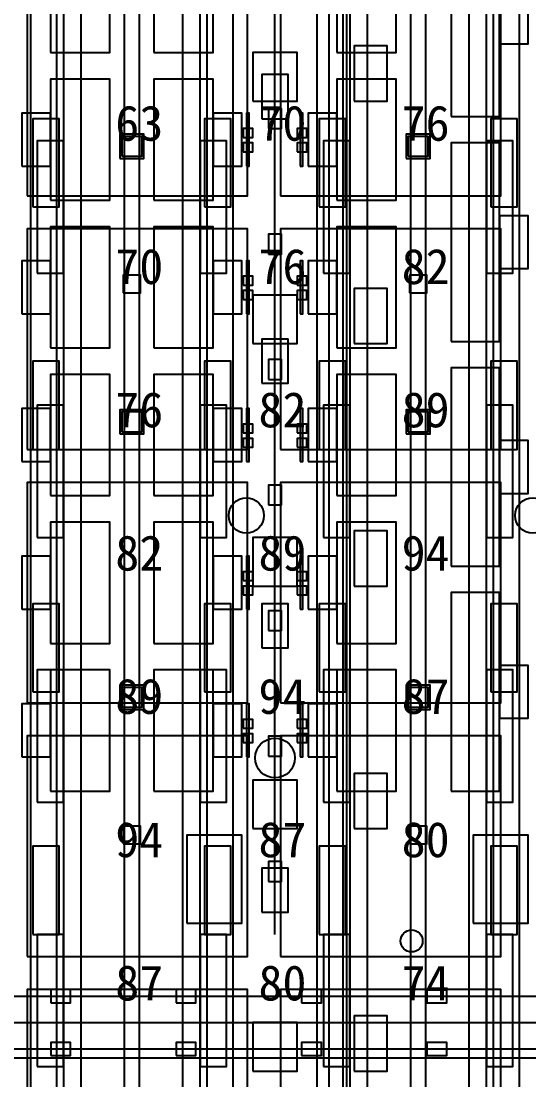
# Model space of a CAD drawing. Header units: metres. Extents: x -1640 to 1560, y -268 to 2338.
# Drawn here: x -94.78 to -71.72, y 1382.4 to 1430.42 of the extents above; entities that cross this region are included whole.
import ezdxf

# ---------------------------------------------------------------- set-up
doc = ezdxf.new("R2010")
doc.units = ezdxf.units.M
for name, color, linetype in [('1F_CHL', 4, 'Continuous'), ('1F_PUMP', 2, 'Continuous'), ('1F_SCR', 3, 'Continuous'), ('1F_STRUCT_COLUMN', 8, 'Continuous'), ('2F_CSF_LATERAL_RACK_CONCEPT', 9, 'Continuous'), ('2F_RFG', 5, 'Continuous'), ('2F_STRUCT_COLUMN', 8, 'Continuous'), ('2F_VMB', 6, 'Continuous'), ('3F_CLEANROOM_OVERHEAD_PIPE_DUCT_CONCEPT', 9, 'Continuous'), ('3F_CMP', 5, 'Continuous'), ('3F_EHS_EGRESS_DIST_M', 2, 'Continuous'), ('3F_EHS_EXTINGUISHER_HYDRANT_CABINET_CONCEPT', 1, 'Continuous'), ('3F_EHS_GAS_DETECTOR', 6, 'Continuous'), ('3F_EHS_SAFETY_SHOWER_EYEWASH_CONCEPT', 3, 'Continuous'), ('3F_FOUP', 5, 'Continuous'), ('3F_OHT', 9, 'Continuous'), ('3F_OHTV', 1, 'Continuous'), ('3F_STK', 3, 'Continuous'), ('3F_STRUCT_COLUMN', 8, 'Continuous'), ('3F_TBAR', 6, 'Continuous'), ('3F_WET', 6, 'Continuous'), ('4F_FFU', 1, 'Continuous'), ('4F_STRUCT_PLENUM_TRUSS_CONCEPT', 9, 'Continuous'), ('5F_CHL', 4, 'Continuous'), ('5F_PUMP', 2, 'Continuous'), ('5F_SCR', 3, 'Continuous'), ('5F_STRUCT_COLUMN', 8, 'Continuous'), ('6F_CSF_LATERAL_RACK_CONCEPT', 9, 'Continuous'), ('6F_RFG', 5, 'Continuous'), ('6F_STRUCT_COLUMN', 8, 'Continuous'), ('6F_VMB', 6, 'Continuous'), ('7F_CLEANROOM_OVERHEAD_PIPE_DUCT_CONCEPT', 9, 'Continuous'), ('7F_CMP', 5, 'Continuous'), ('7F_EHS_EGRESS_DIST_M', 2, 'Continuous'), ('7F_EHS_EXTINGUISHER_HYDRANT_CABINET_CONCEPT', 1, 'Continuous'), ('7F_EHS_GAS_DETECTOR', 6, 'Continuous'), ('7F_EHS_SAFETY_SHOWER_EYEWASH_CONCEPT', 3, 'Continuous'), ('7F_FOUP', 5, 'Continuous'), ('7F_OHT', 9, 'Continuous'), ('7F_OHTV', 1, 'Continuous'), ('7F_STK', 3, 'Continuous'), ('7F_STRUCT_COLUMN', 8, 'Continuous'), ('7F_TBAR', 6, 'Continuous'), ('7F_WET', 6, 'Continuous'), ('8F_FFU', 1, 'Continuous'), ('8F_STRUCT_PLENUM_TRUSS_CONCEPT', 9, 'Continuous'), ('UTIL_GAS.BULK_CONCEPT', 2, 'Continuous'), ('UTIL_PCW.R_CONCEPT', 1, 'Continuous'), ('UTIL_PCW.S_CONCEPT', 6, 'Continuous')]:
    doc.layers.add(name, color=color, linetype=linetype)

msp = doc.modelspace()

# ---------------------------------------------------------------- linework, layer by layer
at = {"layer": '1F_CHL'}
for points in [[(-79.65, 1426.8), (-78.15, 1426.8), (-78.15, 1429.3), (-79.65, 1429.3)], [(-79.65, 1415.8), (-78.15, 1415.8), (-78.15, 1418.3), (-79.65, 1418.3)], [(-79.65, 1404.8), (-78.15, 1404.8), (-78.15, 1407.3), (-79.65, 1407.3)], [(-79.65, 1393.8), (-78.15, 1393.8), (-78.15, 1396.3), (-79.65, 1396.3)], [(-79.65, 1382.8), (-78.15, 1382.8), (-78.15, 1385.3), (-79.65, 1385.3)]]:
    msp.add_lwpolyline(points, close=True, dxfattribs=at)
at = {"layer": '1F_PUMP'}
for points in [[(-94.25, 1422), (-93.05, 1422), (-93.05, 1426), (-94.25, 1426)], [(-86.45, 1422), (-85.25, 1422), (-85.25, 1426), (-86.45, 1426)], [(-81.25, 1422), (-80.05, 1422), (-80.05, 1426), (-81.25, 1426)], [(-73.45, 1422), (-72.25, 1422), (-72.25, 1426), (-73.45, 1426)], [(-94.25, 1411), (-93.05, 1411), (-93.05, 1415), (-94.25, 1415)], [(-86.45, 1411), (-85.25, 1411), (-85.25, 1415), (-86.45, 1415)], [(-81.25, 1411), (-80.05, 1411), (-80.05, 1415), (-81.25, 1415)], [(-73.45, 1411), (-72.25, 1411), (-72.25, 1415), (-73.45, 1415)], [(-94.25, 1400), (-93.05, 1400), (-93.05, 1404), (-94.25, 1404)], [(-86.45, 1400), (-85.25, 1400), (-85.25, 1404), (-86.45, 1404)], [(-81.25, 1400), (-80.05, 1400), (-80.05, 1404), (-81.25, 1404)], [(-73.45, 1400), (-72.25, 1400), (-72.25, 1404), (-73.45, 1404)], [(-94.25, 1389), (-93.05, 1389), (-93.05, 1393), (-94.25, 1393)], [(-86.45, 1389), (-85.25, 1389), (-85.25, 1393), (-86.45, 1393)], [(-81.25, 1389), (-80.05, 1389), (-80.05, 1393), (-81.25, 1393)], [(-73.45, 1389), (-72.25, 1389), (-72.25, 1393), (-73.45, 1393)]]:
    msp.add_lwpolyline(points, close=True, dxfattribs=at)
at = {"layer": '1F_SCR'}
for points in [[(-84.25, 1426.8), (-82.25, 1426.8), (-82.25, 1429), (-84.25, 1429)], [(-84.25, 1415.8), (-82.25, 1415.8), (-82.25, 1418), (-84.25, 1418)], [(-84.25, 1404.8), (-82.25, 1404.8), (-82.25, 1407), (-84.25, 1407)], [(-84.25, 1393.8), (-82.25, 1393.8), (-82.25, 1396), (-84.25, 1396)], [(-84.25, 1382.8), (-82.25, 1382.8), (-82.25, 1385), (-84.25, 1385)]]:
    msp.add_lwpolyline(points, close=True, dxfattribs=at)
at = {"layer": '1F_STRUCT_COLUMN'}
for points in [[(-90.3, 1424.2), (-89.2, 1424.2), (-89.2, 1425.3), (-90.3, 1425.3)], [(-77.3, 1424.2), (-76.2, 1424.2), (-76.2, 1425.3), (-77.3, 1425.3)], [(-90.3, 1411.7), (-89.2, 1411.7), (-89.2, 1412.8), (-90.3, 1412.8)], [(-77.3, 1411.7), (-76.2, 1411.7), (-76.2, 1412.8), (-77.3, 1412.8)], [(-90.3, 1399.2), (-89.2, 1399.2), (-89.2, 1400.3), (-90.3, 1400.3)], [(-77.3, 1399.2), (-76.2, 1399.2), (-76.2, 1400.3), (-77.3, 1400.3)]]:
    msp.add_lwpolyline(points, close=True, dxfattribs=at)
at = {"layer": '2F_CSF_LATERAL_RACK_CONCEPT'}
for points in [[(-92.85, 1310), (-92.05, 1310), (-92.05, 1460), (-92.85, 1460)], [(-87.45, 1310), (-86.65, 1310), (-86.65, 1460), (-87.45, 1460)], [(-79.85, 1310), (-79.05, 1310), (-79.05, 1460), (-79.85, 1460)], [(-74.45, 1310), (-73.65, 1310), (-73.65, 1460), (-74.45, 1460)]]:
    msp.add_lwpolyline(points, close=True, dxfattribs=at)
at = {"layer": '2F_RFG'}
for points in [[(-94.05, 1419), (-92.85, 1419), (-92.85, 1425), (-94.05, 1425)], [(-86.65, 1419), (-85.45, 1419), (-85.45, 1425), (-86.65, 1425)], [(-81.05, 1419), (-79.85, 1419), (-79.85, 1425), (-81.05, 1425)], [(-73.65, 1419), (-72.45, 1419), (-72.45, 1425), (-73.65, 1425)], [(-94.05, 1407), (-92.85, 1407), (-92.85, 1413), (-94.05, 1413)], [(-86.65, 1407), (-85.45, 1407), (-85.45, 1413), (-86.65, 1413)], [(-81.05, 1407), (-79.85, 1407), (-79.85, 1413), (-81.05, 1413)], [(-73.65, 1407), (-72.45, 1407), (-72.45, 1413), (-73.65, 1413)], [(-94.05, 1395), (-92.85, 1395), (-92.85, 1401), (-94.05, 1401)], [(-86.65, 1395), (-85.45, 1395), (-85.45, 1401), (-86.65, 1401)], [(-81.05, 1395), (-79.85, 1395), (-79.85, 1401), (-81.05, 1401)], [(-73.65, 1395), (-72.45, 1395), (-72.45, 1401), (-73.65, 1401)], [(-94.05, 1383), (-92.85, 1383), (-92.85, 1389), (-94.05, 1389)], [(-86.65, 1383), (-85.45, 1383), (-85.45, 1389), (-86.65, 1389)], [(-81.05, 1383), (-79.85, 1383), (-79.85, 1389), (-81.05, 1389)], [(-73.65, 1383), (-72.45, 1383), (-72.45, 1389), (-73.65, 1389)]]:
    msp.add_lwpolyline(points, close=True, dxfattribs=at)
at = {"layer": '2F_STRUCT_COLUMN'}
for points in [[(-90.2, 1424.3), (-89.3, 1424.3), (-89.3, 1425.2), (-90.2, 1425.2)], [(-77.2, 1424.3), (-76.3, 1424.3), (-76.3, 1425.2), (-77.2, 1425.2)], [(-90.2, 1411.8), (-89.3, 1411.8), (-89.3, 1412.7), (-90.2, 1412.7)], [(-77.2, 1411.8), (-76.3, 1411.8), (-76.3, 1412.7), (-77.2, 1412.7)], [(-90.2, 1399.3), (-89.3, 1399.3), (-89.3, 1400.2), (-90.2, 1400.2)], [(-77.2, 1399.3), (-76.3, 1399.3), (-76.3, 1400.2), (-77.2, 1400.2)]]:
    msp.add_lwpolyline(points, close=True, dxfattribs=at)
at = {"layer": '2F_VMB'}
for points in [[(-83.85, 1426), (-82.65, 1426), (-82.65, 1428), (-83.85, 1428)], [(-83.85, 1414), (-82.65, 1414), (-82.65, 1416), (-83.85, 1416)], [(-83.85, 1402), (-82.65, 1402), (-82.65, 1404), (-83.85, 1404)], [(-83.85, 1390), (-82.65, 1390), (-82.65, 1392), (-83.85, 1392)]]:
    msp.add_lwpolyline(points, close=True, dxfattribs=at)
at = {"layer": '3F_CLEANROOM_OVERHEAD_PIPE_DUCT_CONCEPT'}
for points in [[(-94.35, 1309), (-93.15, 1309), (-93.15, 1461), (-94.35, 1461)], [(-86.35, 1309), (-85.15, 1309), (-85.15, 1461), (-86.35, 1461)], [(-81.35, 1309), (-80.15, 1309), (-80.15, 1461), (-81.35, 1461)], [(-73.35, 1309), (-72.15, 1309), (-72.15, 1461), (-73.35, 1461)]]:
    msp.add_lwpolyline(points, close=True, dxfattribs=at)
at = {"layer": '3F_CMP'}
for points in [[(-93.45, 1429), (-90.75, 1429), (-90.75, 1434.5), (-93.45, 1434.5)], [(-88.75, 1429), (-86.05, 1429), (-86.05, 1434.5), (-88.75, 1434.5)], [(-80.45, 1429), (-77.75, 1429), (-77.75, 1434.5), (-80.45, 1434.5)], [(-93.45, 1422.3), (-90.75, 1422.3), (-90.75, 1427.8), (-93.45, 1427.8)], [(-88.75, 1422.3), (-86.05, 1422.3), (-86.05, 1427.8), (-88.75, 1427.8)], [(-80.45, 1422.3), (-77.75, 1422.3), (-77.75, 1427.8), (-80.45, 1427.8)], [(-94.75, 1423.85), (-93.45, 1423.85), (-93.45, 1426.25), (-94.75, 1426.25)], [(-86.05, 1423.85), (-84.75, 1423.85), (-84.75, 1426.25), (-86.05, 1426.25)], [(-81.75, 1423.85), (-80.45, 1423.85), (-80.45, 1426.25), (-81.75, 1426.25)], [(-93.45, 1415.6), (-90.75, 1415.6), (-90.75, 1421.1), (-93.45, 1421.1)], [(-88.75, 1415.6), (-86.05, 1415.6), (-86.05, 1421.1), (-88.75, 1421.1)], [(-80.45, 1415.6), (-77.75, 1415.6), (-77.75, 1421.1), (-80.45, 1421.1)], [(-94.75, 1417.15), (-93.45, 1417.15), (-93.45, 1419.55), (-94.75, 1419.55)], [(-86.05, 1417.15), (-84.75, 1417.15), (-84.75, 1419.55), (-86.05, 1419.55)], [(-81.75, 1417.15), (-80.45, 1417.15), (-80.45, 1419.55), (-81.75, 1419.55)], [(-93.45, 1408.9), (-90.75, 1408.9), (-90.75, 1414.4), (-93.45, 1414.4)], [(-88.75, 1408.9), (-86.05, 1408.9), (-86.05, 1414.4), (-88.75, 1414.4)], [(-80.45, 1408.9), (-77.75, 1408.9), (-77.75, 1414.4), (-80.45, 1414.4)], [(-94.75, 1410.45), (-93.45, 1410.45), (-93.45, 1412.85), (-94.75, 1412.85)], [(-86.05, 1410.45), (-84.75, 1410.45), (-84.75, 1412.85), (-86.05, 1412.85)], [(-81.75, 1410.45), (-80.45, 1410.45), (-80.45, 1412.85), (-81.75, 1412.85)], [(-93.45, 1402.2), (-90.75, 1402.2), (-90.75, 1407.7), (-93.45, 1407.7)], [(-88.75, 1402.2), (-86.05, 1402.2), (-86.05, 1407.7), (-88.75, 1407.7)], [(-80.45, 1402.2), (-77.75, 1402.2), (-77.75, 1407.7), (-80.45, 1407.7)], [(-94.75, 1403.75), (-93.45, 1403.75), (-93.45, 1406.15), (-94.75, 1406.15)], [(-86.05, 1403.75), (-84.75, 1403.75), (-84.75, 1406.15), (-86.05, 1406.15)], [(-81.75, 1403.75), (-80.45, 1403.75), (-80.45, 1406.15), (-81.75, 1406.15)], [(-93.45, 1395.5), (-90.75, 1395.5), (-90.75, 1401), (-93.45, 1401)], [(-88.75, 1395.5), (-86.05, 1395.5), (-86.05, 1401), (-88.75, 1401)], [(-80.45, 1395.5), (-77.75, 1395.5), (-77.75, 1401), (-80.45, 1401)], [(-94.75, 1397.05), (-93.45, 1397.05), (-93.45, 1399.45), (-94.75, 1399.45)], [(-86.05, 1397.05), (-84.75, 1397.05), (-84.75, 1399.45), (-86.05, 1399.45)], [(-81.75, 1397.05), (-80.45, 1397.05), (-80.45, 1399.45), (-81.75, 1399.45)]]:
    msp.add_lwpolyline(points, close=True, dxfattribs=at)
at = {"layer": '3F_EHS_EXTINGUISHER_HYDRANT_CABINET_CONCEPT'}
msp.add_circle((-77.05, 1388.7), 0.5, dxfattribs=at)
at = {"layer": '3F_EHS_GAS_DETECTOR'}
msp.add_circle((-83.25, 1397), 0.9, dxfattribs=at)
at = {"layer": '3F_EHS_SAFETY_SHOWER_EYEWASH_CONCEPT'}
for centre in [(-84.55, 1408), (-71.55, 1408)]:
    msp.add_circle(centre, 0.8, dxfattribs=at)
at = {"layer": '3F_FOUP'}
for points in [[(-84.7, 1425.15), (-84.25, 1425.15), (-84.25, 1425.55), (-84.7, 1425.55)], [(-82.25, 1425.15), (-81.8, 1425.15), (-81.8, 1425.55), (-82.25, 1425.55)], [(-84.7, 1424.5), (-84.25, 1424.5), (-84.25, 1424.9), (-84.7, 1424.9)], [(-82.25, 1424.5), (-81.8, 1424.5), (-81.8, 1424.9), (-82.25, 1424.9)], [(-84.7, 1418.45), (-84.25, 1418.45), (-84.25, 1418.85), (-84.7, 1418.85)], [(-82.25, 1418.45), (-81.8, 1418.45), (-81.8, 1418.85), (-82.25, 1418.85)], [(-84.7, 1417.8), (-84.25, 1417.8), (-84.25, 1418.2), (-84.7, 1418.2)], [(-82.25, 1417.8), (-81.8, 1417.8), (-81.8, 1418.2), (-82.25, 1418.2)], [(-84.7, 1411.75), (-84.25, 1411.75), (-84.25, 1412.15), (-84.7, 1412.15)], [(-82.25, 1411.75), (-81.8, 1411.75), (-81.8, 1412.15), (-82.25, 1412.15)], [(-84.7, 1411.1), (-84.25, 1411.1), (-84.25, 1411.5), (-84.7, 1411.5)], [(-82.25, 1411.1), (-81.8, 1411.1), (-81.8, 1411.5), (-82.25, 1411.5)], [(-84.7, 1405.05), (-84.25, 1405.05), (-84.25, 1405.45), (-84.7, 1405.45)], [(-82.25, 1405.05), (-81.8, 1405.05), (-81.8, 1405.45), (-82.25, 1405.45)], [(-84.7, 1404.4), (-84.25, 1404.4), (-84.25, 1404.8), (-84.7, 1404.8)], [(-82.25, 1404.4), (-81.8, 1404.4), (-81.8, 1404.8), (-82.25, 1404.8)], [(-84.7, 1398.35), (-84.25, 1398.35), (-84.25, 1398.75), (-84.7, 1398.75)], [(-82.25, 1398.35), (-81.8, 1398.35), (-81.8, 1398.75), (-82.25, 1398.75)], [(-84.7, 1397.7), (-84.25, 1397.7), (-84.25, 1398.1), (-84.7, 1398.1)], [(-82.25, 1397.7), (-81.8, 1397.7), (-81.8, 1398.1), (-82.25, 1398.1)]]:
    msp.add_lwpolyline(points, close=True, dxfattribs=at)
at = {"layer": '3F_OHT'}
for p, q in [((-83.25, 1389), (-83.25, 1461)), ((-278, 1386.2), (-5.5, 1386.2)), ((-278, 1383.8), (-5.5, 1383.8))]:
    msp.add_line(p, q, dxfattribs=at)
at = {"layer": '3F_OHTV'}
for points in [[(-83.55, 1425.55), (-82.95, 1425.55), (-82.95, 1426.45), (-83.55, 1426.45)], [(-83.55, 1419.86), (-82.95, 1419.86), (-82.95, 1420.76), (-83.55, 1420.76)], [(-83.55, 1414.17), (-82.95, 1414.17), (-82.95, 1415.07), (-83.55, 1415.07)], [(-83.55, 1408.48), (-82.95, 1408.48), (-82.95, 1409.38), (-83.55, 1409.38)], [(-83.55, 1402.78), (-82.95, 1402.78), (-82.95, 1403.68), (-83.55, 1403.68)], [(-83.55, 1397.09), (-82.95, 1397.09), (-82.95, 1397.99), (-83.55, 1397.99)], [(-83.55, 1391.4), (-82.95, 1391.4), (-82.95, 1392.3), (-83.55, 1392.3)], [(-93.43, 1385.9), (-92.53, 1385.9), (-92.53, 1386.5), (-93.43, 1386.5)], [(-87.74, 1385.9), (-86.84, 1385.9), (-86.84, 1386.5), (-87.74, 1386.5)], [(-82.04, 1385.9), (-81.14, 1385.9), (-81.14, 1386.5), (-82.04, 1386.5)], [(-76.35, 1385.9), (-75.45, 1385.9), (-75.45, 1386.5), (-76.35, 1386.5)], [(-93.43, 1383.5), (-92.53, 1383.5), (-92.53, 1384.1), (-93.43, 1384.1)], [(-87.74, 1383.5), (-86.84, 1383.5), (-86.84, 1384.1), (-87.74, 1384.1)], [(-82.04, 1383.5), (-81.14, 1383.5), (-81.14, 1384.1), (-82.04, 1384.1)], [(-76.35, 1383.5), (-75.45, 1383.5), (-75.45, 1384.1), (-76.35, 1384.1)]]:
    msp.add_lwpolyline(points, close=True, dxfattribs=at)
at = {"layer": '3F_STK'}
for points in [[(-87.25, 1389.5), (-84.75, 1389.5), (-84.75, 1393.5), (-87.25, 1393.5)], [(-74.25, 1389.5), (-71.75, 1389.5), (-71.75, 1393.5), (-74.25, 1393.5)]]:
    msp.add_lwpolyline(points, close=True, dxfattribs=at)
at = {"layer": '3F_STRUCT_COLUMN'}
for points in [[(-90.15, 1418.1), (-89.35, 1418.1), (-89.35, 1418.9), (-90.15, 1418.9)], [(-77.15, 1418.1), (-76.35, 1418.1), (-76.35, 1418.9), (-77.15, 1418.9)], [(-90.15, 1393.1), (-89.35, 1393.1), (-89.35, 1393.9), (-90.15, 1393.9)], [(-77.15, 1393.1), (-76.35, 1393.1), (-76.35, 1393.9), (-77.15, 1393.9)]]:
    msp.add_lwpolyline(points, close=True, dxfattribs=at)
at = {"layer": '3F_TBAR'}
for points in [[(-84.55, 1423.85), (-84.43, 1423.85), (-84.43, 1426.25), (-84.55, 1426.25)], [(-82.1, 1423.85), (-81.98, 1423.85), (-81.98, 1426.25), (-82.1, 1426.25)], [(-84.55, 1417.15), (-84.43, 1417.15), (-84.43, 1419.55), (-84.55, 1419.55)], [(-82.1, 1417.15), (-81.98, 1417.15), (-81.98, 1419.55), (-82.1, 1419.55)], [(-84.55, 1410.45), (-84.43, 1410.45), (-84.43, 1412.85), (-84.55, 1412.85)], [(-82.1, 1410.45), (-81.98, 1410.45), (-81.98, 1412.85), (-82.1, 1412.85)], [(-84.55, 1403.75), (-84.43, 1403.75), (-84.43, 1406.15), (-84.55, 1406.15)], [(-82.1, 1403.75), (-81.98, 1403.75), (-81.98, 1406.15), (-82.1, 1406.15)], [(-84.55, 1397.05), (-84.43, 1397.05), (-84.43, 1399.45), (-84.55, 1399.45)], [(-82.1, 1397.05), (-81.98, 1397.05), (-81.98, 1399.45), (-82.1, 1399.45)]]:
    msp.add_lwpolyline(points, close=True, dxfattribs=at)
at = {"layer": '3F_WET'}
for points in [[(-75.25, 1426.1), (-73.05, 1426.1), (-73.05, 1435.1), (-75.25, 1435.1)], [(-73.05, 1429.4), (-71.75, 1429.4), (-71.75, 1431.8), (-73.05, 1431.8)], [(-75.25, 1415.9), (-73.05, 1415.9), (-73.05, 1424.9), (-75.25, 1424.9)], [(-73.05, 1419.2), (-71.75, 1419.2), (-71.75, 1421.6), (-73.05, 1421.6)], [(-75.25, 1405.7), (-73.05, 1405.7), (-73.05, 1414.7), (-75.25, 1414.7)], [(-73.05, 1409), (-71.75, 1409), (-71.75, 1411.4), (-73.05, 1411.4)], [(-75.25, 1395.5), (-73.05, 1395.5), (-73.05, 1404.5), (-75.25, 1404.5)], [(-73.05, 1398.8), (-71.75, 1398.8), (-71.75, 1401.2), (-73.05, 1401.2)]]:
    msp.add_lwpolyline(points, close=True, dxfattribs=at)
at = {"layer": '4F_FFU'}
for points in [[(-94.5, 1422.5), (-84.5, 1422.5), (-84.5, 1432.5), (-94.5, 1432.5)], [(-83, 1422.5), (-73, 1422.5), (-73, 1432.5), (-83, 1432.5)], [(-94.5, 1411), (-84.5, 1411), (-84.5, 1421), (-94.5, 1421)], [(-83, 1411), (-73, 1411), (-73, 1421), (-83, 1421)], [(-94.5, 1399.5), (-84.5, 1399.5), (-84.5, 1409.5), (-94.5, 1409.5)], [(-83, 1399.5), (-73, 1399.5), (-73, 1409.5), (-83, 1409.5)], [(-94.5, 1388), (-84.5, 1388), (-84.5, 1398), (-94.5, 1398)], [(-83, 1388), (-73, 1388), (-73, 1398), (-83, 1398)], [(-94.5, 1376.5), (-84.5, 1376.5), (-84.5, 1386.5), (-94.5, 1386.5)], [(-83, 1376.5), (-73, 1376.5), (-73, 1386.5), (-83, 1386.5)]]:
    msp.add_lwpolyline(points, close=True, dxfattribs=at)
at = {"layer": '4F_STRUCT_PLENUM_TRUSS_CONCEPT'}
for points in [[(-90.1, 1306), (-89.4, 1306), (-89.4, 1464), (-90.1, 1464)], [(-77.1, 1306), (-76.4, 1306), (-76.4, 1464), (-77.1, 1464)]]:
    msp.add_lwpolyline(points, close=True, dxfattribs=at)
at = {"layer": '5F_CHL'}
for points in [[(-79.65, 1426.8), (-78.15, 1426.8), (-78.15, 1429.3), (-79.65, 1429.3)], [(-79.65, 1415.8), (-78.15, 1415.8), (-78.15, 1418.3), (-79.65, 1418.3)], [(-79.65, 1404.8), (-78.15, 1404.8), (-78.15, 1407.3), (-79.65, 1407.3)], [(-79.65, 1393.8), (-78.15, 1393.8), (-78.15, 1396.3), (-79.65, 1396.3)], [(-79.65, 1382.8), (-78.15, 1382.8), (-78.15, 1385.3), (-79.65, 1385.3)]]:
    msp.add_lwpolyline(points, close=True, dxfattribs=at)
at = {"layer": '5F_PUMP'}
for points in [[(-94.25, 1422), (-93.05, 1422), (-93.05, 1426), (-94.25, 1426)], [(-86.45, 1422), (-85.25, 1422), (-85.25, 1426), (-86.45, 1426)], [(-81.25, 1422), (-80.05, 1422), (-80.05, 1426), (-81.25, 1426)], [(-73.45, 1422), (-72.25, 1422), (-72.25, 1426), (-73.45, 1426)], [(-94.25, 1411), (-93.05, 1411), (-93.05, 1415), (-94.25, 1415)], [(-86.45, 1411), (-85.25, 1411), (-85.25, 1415), (-86.45, 1415)], [(-81.25, 1411), (-80.05, 1411), (-80.05, 1415), (-81.25, 1415)], [(-73.45, 1411), (-72.25, 1411), (-72.25, 1415), (-73.45, 1415)], [(-94.25, 1400), (-93.05, 1400), (-93.05, 1404), (-94.25, 1404)], [(-86.45, 1400), (-85.25, 1400), (-85.25, 1404), (-86.45, 1404)], [(-81.25, 1400), (-80.05, 1400), (-80.05, 1404), (-81.25, 1404)], [(-73.45, 1400), (-72.25, 1400), (-72.25, 1404), (-73.45, 1404)], [(-94.25, 1389), (-93.05, 1389), (-93.05, 1393), (-94.25, 1393)], [(-86.45, 1389), (-85.25, 1389), (-85.25, 1393), (-86.45, 1393)], [(-81.25, 1389), (-80.05, 1389), (-80.05, 1393), (-81.25, 1393)], [(-73.45, 1389), (-72.25, 1389), (-72.25, 1393), (-73.45, 1393)]]:
    msp.add_lwpolyline(points, close=True, dxfattribs=at)
at = {"layer": '5F_SCR'}
for points in [[(-84.25, 1426.8), (-82.25, 1426.8), (-82.25, 1429), (-84.25, 1429)], [(-84.25, 1415.8), (-82.25, 1415.8), (-82.25, 1418), (-84.25, 1418)], [(-84.25, 1404.8), (-82.25, 1404.8), (-82.25, 1407), (-84.25, 1407)], [(-84.25, 1393.8), (-82.25, 1393.8), (-82.25, 1396), (-84.25, 1396)], [(-84.25, 1382.8), (-82.25, 1382.8), (-82.25, 1385), (-84.25, 1385)]]:
    msp.add_lwpolyline(points, close=True, dxfattribs=at)
at = {"layer": '5F_STRUCT_COLUMN'}
for points in [[(-90.3, 1424.2), (-89.2, 1424.2), (-89.2, 1425.3), (-90.3, 1425.3)], [(-77.3, 1424.2), (-76.2, 1424.2), (-76.2, 1425.3), (-77.3, 1425.3)], [(-90.3, 1411.7), (-89.2, 1411.7), (-89.2, 1412.8), (-90.3, 1412.8)], [(-77.3, 1411.7), (-76.2, 1411.7), (-76.2, 1412.8), (-77.3, 1412.8)], [(-90.3, 1399.2), (-89.2, 1399.2), (-89.2, 1400.3), (-90.3, 1400.3)], [(-77.3, 1399.2), (-76.2, 1399.2), (-76.2, 1400.3), (-77.3, 1400.3)]]:
    msp.add_lwpolyline(points, close=True, dxfattribs=at)
at = {"layer": '6F_CSF_LATERAL_RACK_CONCEPT'}
for points in [[(-92.85, 1310), (-92.05, 1310), (-92.05, 1460), (-92.85, 1460)], [(-87.45, 1310), (-86.65, 1310), (-86.65, 1460), (-87.45, 1460)], [(-79.85, 1310), (-79.05, 1310), (-79.05, 1460), (-79.85, 1460)], [(-74.45, 1310), (-73.65, 1310), (-73.65, 1460), (-74.45, 1460)]]:
    msp.add_lwpolyline(points, close=True, dxfattribs=at)
at = {"layer": '6F_RFG'}
for points in [[(-94.05, 1419), (-92.85, 1419), (-92.85, 1425), (-94.05, 1425)], [(-86.65, 1419), (-85.45, 1419), (-85.45, 1425), (-86.65, 1425)], [(-81.05, 1419), (-79.85, 1419), (-79.85, 1425), (-81.05, 1425)], [(-73.65, 1419), (-72.45, 1419), (-72.45, 1425), (-73.65, 1425)], [(-94.05, 1407), (-92.85, 1407), (-92.85, 1413), (-94.05, 1413)], [(-86.65, 1407), (-85.45, 1407), (-85.45, 1413), (-86.65, 1413)], [(-81.05, 1407), (-79.85, 1407), (-79.85, 1413), (-81.05, 1413)], [(-73.65, 1407), (-72.45, 1407), (-72.45, 1413), (-73.65, 1413)], [(-94.05, 1395), (-92.85, 1395), (-92.85, 1401), (-94.05, 1401)], [(-86.65, 1395), (-85.45, 1395), (-85.45, 1401), (-86.65, 1401)], [(-81.05, 1395), (-79.85, 1395), (-79.85, 1401), (-81.05, 1401)], [(-73.65, 1395), (-72.45, 1395), (-72.45, 1401), (-73.65, 1401)], [(-94.05, 1383), (-92.85, 1383), (-92.85, 1389), (-94.05, 1389)], [(-86.65, 1383), (-85.45, 1383), (-85.45, 1389), (-86.65, 1389)], [(-81.05, 1383), (-79.85, 1383), (-79.85, 1389), (-81.05, 1389)], [(-73.65, 1383), (-72.45, 1383), (-72.45, 1389), (-73.65, 1389)]]:
    msp.add_lwpolyline(points, close=True, dxfattribs=at)
at = {"layer": '6F_STRUCT_COLUMN'}
for points in [[(-90.2, 1424.3), (-89.3, 1424.3), (-89.3, 1425.2), (-90.2, 1425.2)], [(-77.2, 1424.3), (-76.3, 1424.3), (-76.3, 1425.2), (-77.2, 1425.2)], [(-90.2, 1411.8), (-89.3, 1411.8), (-89.3, 1412.7), (-90.2, 1412.7)], [(-77.2, 1411.8), (-76.3, 1411.8), (-76.3, 1412.7), (-77.2, 1412.7)], [(-90.2, 1399.3), (-89.3, 1399.3), (-89.3, 1400.2), (-90.2, 1400.2)], [(-77.2, 1399.3), (-76.3, 1399.3), (-76.3, 1400.2), (-77.2, 1400.2)]]:
    msp.add_lwpolyline(points, close=True, dxfattribs=at)
at = {"layer": '6F_VMB'}
for points in [[(-83.85, 1426), (-82.65, 1426), (-82.65, 1428), (-83.85, 1428)], [(-83.85, 1414), (-82.65, 1414), (-82.65, 1416), (-83.85, 1416)], [(-83.85, 1402), (-82.65, 1402), (-82.65, 1404), (-83.85, 1404)], [(-83.85, 1390), (-82.65, 1390), (-82.65, 1392), (-83.85, 1392)]]:
    msp.add_lwpolyline(points, close=True, dxfattribs=at)
at = {"layer": '7F_CLEANROOM_OVERHEAD_PIPE_DUCT_CONCEPT'}
for points in [[(-94.35, 1309), (-93.15, 1309), (-93.15, 1461), (-94.35, 1461)], [(-86.35, 1309), (-85.15, 1309), (-85.15, 1461), (-86.35, 1461)], [(-81.35, 1309), (-80.15, 1309), (-80.15, 1461), (-81.35, 1461)], [(-73.35, 1309), (-72.15, 1309), (-72.15, 1461), (-73.35, 1461)]]:
    msp.add_lwpolyline(points, close=True, dxfattribs=at)
at = {"layer": '7F_CMP'}
for points in [[(-93.45, 1429), (-90.75, 1429), (-90.75, 1434.5), (-93.45, 1434.5)], [(-88.75, 1429), (-86.05, 1429), (-86.05, 1434.5), (-88.75, 1434.5)], [(-80.45, 1429), (-77.75, 1429), (-77.75, 1434.5), (-80.45, 1434.5)], [(-93.45, 1422.3), (-90.75, 1422.3), (-90.75, 1427.8), (-93.45, 1427.8)], [(-88.75, 1422.3), (-86.05, 1422.3), (-86.05, 1427.8), (-88.75, 1427.8)], [(-80.45, 1422.3), (-77.75, 1422.3), (-77.75, 1427.8), (-80.45, 1427.8)], [(-94.75, 1423.85), (-93.45, 1423.85), (-93.45, 1426.25), (-94.75, 1426.25)], [(-86.05, 1423.85), (-84.75, 1423.85), (-84.75, 1426.25), (-86.05, 1426.25)], [(-81.75, 1423.85), (-80.45, 1423.85), (-80.45, 1426.25), (-81.75, 1426.25)], [(-93.45, 1415.6), (-90.75, 1415.6), (-90.75, 1421.1), (-93.45, 1421.1)], [(-88.75, 1415.6), (-86.05, 1415.6), (-86.05, 1421.1), (-88.75, 1421.1)], [(-80.45, 1415.6), (-77.75, 1415.6), (-77.75, 1421.1), (-80.45, 1421.1)], [(-94.75, 1417.15), (-93.45, 1417.15), (-93.45, 1419.55), (-94.75, 1419.55)], [(-86.05, 1417.15), (-84.75, 1417.15), (-84.75, 1419.55), (-86.05, 1419.55)], [(-81.75, 1417.15), (-80.45, 1417.15), (-80.45, 1419.55), (-81.75, 1419.55)], [(-93.45, 1408.9), (-90.75, 1408.9), (-90.75, 1414.4), (-93.45, 1414.4)], [(-88.75, 1408.9), (-86.05, 1408.9), (-86.05, 1414.4), (-88.75, 1414.4)], [(-80.45, 1408.9), (-77.75, 1408.9), (-77.75, 1414.4), (-80.45, 1414.4)], [(-94.75, 1410.45), (-93.45, 1410.45), (-93.45, 1412.85), (-94.75, 1412.85)], [(-86.05, 1410.45), (-84.75, 1410.45), (-84.75, 1412.85), (-86.05, 1412.85)], [(-81.75, 1410.45), (-80.45, 1410.45), (-80.45, 1412.85), (-81.75, 1412.85)], [(-93.45, 1402.2), (-90.75, 1402.2), (-90.75, 1407.7), (-93.45, 1407.7)], [(-88.75, 1402.2), (-86.05, 1402.2), (-86.05, 1407.7), (-88.75, 1407.7)], [(-80.45, 1402.2), (-77.75, 1402.2), (-77.75, 1407.7), (-80.45, 1407.7)], [(-94.75, 1403.75), (-93.45, 1403.75), (-93.45, 1406.15), (-94.75, 1406.15)], [(-86.05, 1403.75), (-84.75, 1403.75), (-84.75, 1406.15), (-86.05, 1406.15)], [(-81.75, 1403.75), (-80.45, 1403.75), (-80.45, 1406.15), (-81.75, 1406.15)], [(-93.45, 1395.5), (-90.75, 1395.5), (-90.75, 1401), (-93.45, 1401)], [(-88.75, 1395.5), (-86.05, 1395.5), (-86.05, 1401), (-88.75, 1401)], [(-80.45, 1395.5), (-77.75, 1395.5), (-77.75, 1401), (-80.45, 1401)], [(-94.75, 1397.05), (-93.45, 1397.05), (-93.45, 1399.45), (-94.75, 1399.45)], [(-86.05, 1397.05), (-84.75, 1397.05), (-84.75, 1399.45), (-86.05, 1399.45)], [(-81.75, 1397.05), (-80.45, 1397.05), (-80.45, 1399.45), (-81.75, 1399.45)]]:
    msp.add_lwpolyline(points, close=True, dxfattribs=at)
at = {"layer": '7F_EHS_EXTINGUISHER_HYDRANT_CABINET_CONCEPT'}
msp.add_circle((-77.05, 1388.7), 0.5, dxfattribs=at)
at = {"layer": '7F_EHS_GAS_DETECTOR'}
msp.add_circle((-83.25, 1397), 0.9, dxfattribs=at)
at = {"layer": '7F_EHS_SAFETY_SHOWER_EYEWASH_CONCEPT'}
for centre in [(-84.55, 1408), (-71.55, 1408)]:
    msp.add_circle(centre, 0.8, dxfattribs=at)
at = {"layer": '7F_FOUP'}
for points in [[(-84.7, 1425.15), (-84.25, 1425.15), (-84.25, 1425.55), (-84.7, 1425.55)], [(-82.25, 1425.15), (-81.8, 1425.15), (-81.8, 1425.55), (-82.25, 1425.55)], [(-84.7, 1424.5), (-84.25, 1424.5), (-84.25, 1424.9), (-84.7, 1424.9)], [(-82.25, 1424.5), (-81.8, 1424.5), (-81.8, 1424.9), (-82.25, 1424.9)], [(-84.7, 1418.45), (-84.25, 1418.45), (-84.25, 1418.85), (-84.7, 1418.85)], [(-82.25, 1418.45), (-81.8, 1418.45), (-81.8, 1418.85), (-82.25, 1418.85)], [(-84.7, 1417.8), (-84.25, 1417.8), (-84.25, 1418.2), (-84.7, 1418.2)], [(-82.25, 1417.8), (-81.8, 1417.8), (-81.8, 1418.2), (-82.25, 1418.2)], [(-84.7, 1411.75), (-84.25, 1411.75), (-84.25, 1412.15), (-84.7, 1412.15)], [(-82.25, 1411.75), (-81.8, 1411.75), (-81.8, 1412.15), (-82.25, 1412.15)], [(-84.7, 1411.1), (-84.25, 1411.1), (-84.25, 1411.5), (-84.7, 1411.5)], [(-82.25, 1411.1), (-81.8, 1411.1), (-81.8, 1411.5), (-82.25, 1411.5)], [(-84.7, 1405.05), (-84.25, 1405.05), (-84.25, 1405.45), (-84.7, 1405.45)], [(-82.25, 1405.05), (-81.8, 1405.05), (-81.8, 1405.45), (-82.25, 1405.45)], [(-84.7, 1404.4), (-84.25, 1404.4), (-84.25, 1404.8), (-84.7, 1404.8)], [(-82.25, 1404.4), (-81.8, 1404.4), (-81.8, 1404.8), (-82.25, 1404.8)], [(-84.7, 1398.35), (-84.25, 1398.35), (-84.25, 1398.75), (-84.7, 1398.75)], [(-82.25, 1398.35), (-81.8, 1398.35), (-81.8, 1398.75), (-82.25, 1398.75)], [(-84.7, 1397.7), (-84.25, 1397.7), (-84.25, 1398.1), (-84.7, 1398.1)], [(-82.25, 1397.7), (-81.8, 1397.7), (-81.8, 1398.1), (-82.25, 1398.1)]]:
    msp.add_lwpolyline(points, close=True, dxfattribs=at)
at = {"layer": '7F_OHT'}
for p, q in [((-83.25, 1389), (-83.25, 1461)), ((-278, 1386.2), (-5.5, 1386.2)), ((-278, 1383.8), (-5.5, 1383.8))]:
    msp.add_line(p, q, dxfattribs=at)
at = {"layer": '7F_OHTV'}
for points in [[(-83.55, 1425.55), (-82.95, 1425.55), (-82.95, 1426.45), (-83.55, 1426.45)], [(-83.55, 1419.86), (-82.95, 1419.86), (-82.95, 1420.76), (-83.55, 1420.76)], [(-83.55, 1414.17), (-82.95, 1414.17), (-82.95, 1415.07), (-83.55, 1415.07)], [(-83.55, 1408.48), (-82.95, 1408.48), (-82.95, 1409.38), (-83.55, 1409.38)], [(-83.55, 1402.78), (-82.95, 1402.78), (-82.95, 1403.68), (-83.55, 1403.68)], [(-83.55, 1397.09), (-82.95, 1397.09), (-82.95, 1397.99), (-83.55, 1397.99)], [(-83.55, 1391.4), (-82.95, 1391.4), (-82.95, 1392.3), (-83.55, 1392.3)], [(-93.43, 1385.9), (-92.53, 1385.9), (-92.53, 1386.5), (-93.43, 1386.5)], [(-87.74, 1385.9), (-86.84, 1385.9), (-86.84, 1386.5), (-87.74, 1386.5)], [(-82.04, 1385.9), (-81.14, 1385.9), (-81.14, 1386.5), (-82.04, 1386.5)], [(-76.35, 1385.9), (-75.45, 1385.9), (-75.45, 1386.5), (-76.35, 1386.5)], [(-93.43, 1383.5), (-92.53, 1383.5), (-92.53, 1384.1), (-93.43, 1384.1)], [(-87.74, 1383.5), (-86.84, 1383.5), (-86.84, 1384.1), (-87.74, 1384.1)], [(-82.04, 1383.5), (-81.14, 1383.5), (-81.14, 1384.1), (-82.04, 1384.1)], [(-76.35, 1383.5), (-75.45, 1383.5), (-75.45, 1384.1), (-76.35, 1384.1)]]:
    msp.add_lwpolyline(points, close=True, dxfattribs=at)
at = {"layer": '7F_STK'}
for points in [[(-87.25, 1389.5), (-84.75, 1389.5), (-84.75, 1393.5), (-87.25, 1393.5)], [(-74.25, 1389.5), (-71.75, 1389.5), (-71.75, 1393.5), (-74.25, 1393.5)]]:
    msp.add_lwpolyline(points, close=True, dxfattribs=at)
at = {"layer": '7F_STRUCT_COLUMN'}
for points in [[(-90.15, 1418.1), (-89.35, 1418.1), (-89.35, 1418.9), (-90.15, 1418.9)], [(-77.15, 1418.1), (-76.35, 1418.1), (-76.35, 1418.9), (-77.15, 1418.9)], [(-90.15, 1393.1), (-89.35, 1393.1), (-89.35, 1393.9), (-90.15, 1393.9)], [(-77.15, 1393.1), (-76.35, 1393.1), (-76.35, 1393.9), (-77.15, 1393.9)]]:
    msp.add_lwpolyline(points, close=True, dxfattribs=at)
at = {"layer": '7F_TBAR'}
for points in [[(-84.55, 1423.85), (-84.43, 1423.85), (-84.43, 1426.25), (-84.55, 1426.25)], [(-82.1, 1423.85), (-81.98, 1423.85), (-81.98, 1426.25), (-82.1, 1426.25)], [(-84.55, 1417.15), (-84.43, 1417.15), (-84.43, 1419.55), (-84.55, 1419.55)], [(-82.1, 1417.15), (-81.98, 1417.15), (-81.98, 1419.55), (-82.1, 1419.55)], [(-84.55, 1410.45), (-84.43, 1410.45), (-84.43, 1412.85), (-84.55, 1412.85)], [(-82.1, 1410.45), (-81.98, 1410.45), (-81.98, 1412.85), (-82.1, 1412.85)], [(-84.55, 1403.75), (-84.43, 1403.75), (-84.43, 1406.15), (-84.55, 1406.15)], [(-82.1, 1403.75), (-81.98, 1403.75), (-81.98, 1406.15), (-82.1, 1406.15)], [(-84.55, 1397.05), (-84.43, 1397.05), (-84.43, 1399.45), (-84.55, 1399.45)], [(-82.1, 1397.05), (-81.98, 1397.05), (-81.98, 1399.45), (-82.1, 1399.45)]]:
    msp.add_lwpolyline(points, close=True, dxfattribs=at)
at = {"layer": '7F_WET'}
for points in [[(-75.25, 1426.1), (-73.05, 1426.1), (-73.05, 1435.1), (-75.25, 1435.1)], [(-73.05, 1429.4), (-71.75, 1429.4), (-71.75, 1431.8), (-73.05, 1431.8)], [(-75.25, 1415.9), (-73.05, 1415.9), (-73.05, 1424.9), (-75.25, 1424.9)], [(-73.05, 1419.2), (-71.75, 1419.2), (-71.75, 1421.6), (-73.05, 1421.6)], [(-75.25, 1405.7), (-73.05, 1405.7), (-73.05, 1414.7), (-75.25, 1414.7)], [(-73.05, 1409), (-71.75, 1409), (-71.75, 1411.4), (-73.05, 1411.4)], [(-75.25, 1395.5), (-73.05, 1395.5), (-73.05, 1404.5), (-75.25, 1404.5)], [(-73.05, 1398.8), (-71.75, 1398.8), (-71.75, 1401.2), (-73.05, 1401.2)]]:
    msp.add_lwpolyline(points, close=True, dxfattribs=at)
at = {"layer": '8F_FFU'}
for points in [[(-94.5, 1422.5), (-84.5, 1422.5), (-84.5, 1432.5), (-94.5, 1432.5)], [(-83, 1422.5), (-73, 1422.5), (-73, 1432.5), (-83, 1432.5)], [(-94.5, 1411), (-84.5, 1411), (-84.5, 1421), (-94.5, 1421)], [(-83, 1411), (-73, 1411), (-73, 1421), (-83, 1421)], [(-94.5, 1399.5), (-84.5, 1399.5), (-84.5, 1409.5), (-94.5, 1409.5)], [(-83, 1399.5), (-73, 1399.5), (-73, 1409.5), (-83, 1409.5)], [(-94.5, 1388), (-84.5, 1388), (-84.5, 1398), (-94.5, 1398)], [(-83, 1388), (-73, 1388), (-73, 1398), (-83, 1398)], [(-94.5, 1376.5), (-84.5, 1376.5), (-84.5, 1386.5), (-94.5, 1386.5)], [(-83, 1376.5), (-73, 1376.5), (-73, 1386.5), (-83, 1386.5)]]:
    msp.add_lwpolyline(points, close=True, dxfattribs=at)
at = {"layer": '8F_STRUCT_PLENUM_TRUSS_CONCEPT'}
for points in [[(-90.1, 1306), (-89.4, 1306), (-89.4, 1464), (-90.1, 1464)], [(-77.1, 1306), (-76.4, 1306), (-76.4, 1464), (-77.1, 1464)]]:
    msp.add_lwpolyline(points, close=True, dxfattribs=at)
at = {"layer": 'UTIL_GAS.BULK_CONCEPT'}
msp.add_line((-276.35, 1385), (293.35, 1385), dxfattribs=at)
msp.add_line((-276.35, 1385), (293.35, 1385), dxfattribs=at)
at = {"layer": 'UTIL_PCW.R_CONCEPT'}
for p, q in [((-79.995, 1311.78), (-79.995, 1458.23)), ((-79.995, 1311.78), (-79.995, 1458.23)), ((-276.4, 1383.4), (293.4, 1383.4)), ((-276.4, 1383.4), (293.4, 1383.4))]:
    msp.add_line(p, q, dxfattribs=at)
at = {"layer": 'UTIL_PCW.S_CONCEPT'}
msp.add_line((-80.795, 1311.78), (-80.795, 1458.23), dxfattribs=at)
msp.add_line((-80.795, 1311.78), (-80.795, 1458.23), dxfattribs=at)

# ---------------------------------------------------------------- texts
at = {"layer": '3F_EHS_EGRESS_DIST_M'}
for s, p in [('63', (-90.5, 1425)), ('70', (-84, 1425)), ('76', (-77.5, 1425)), ('70', (-90.5, 1418.5)), ('76', (-84, 1418.5)), ('82', (-77.5, 1418.5)), ('76', (-90.5, 1412)), ('82', (-84, 1412)), ('89', (-77.5, 1412)), ('82', (-90.5, 1405.5)), ('89', (-84, 1405.5)), ('94', (-77.5, 1405.5)), ('89', (-90.5, 1399)), ('94', (-84, 1399)), ('87', (-77.5, 1399)), ('94', (-90.5, 1392.5)), ('87', (-84, 1392.5)), ('80', (-77.5, 1392.5)), ('87', (-90.5, 1386)), ('80', (-84, 1386)), ('74', (-77.5, 1386))]:
    msp.add_text(s, height=1.6, dxfattribs=at).set_placement(p)
at = {"layer": '7F_EHS_EGRESS_DIST_M'}
for s, p in [('63', (-90.5, 1425)), ('70', (-84, 1425)), ('76', (-77.5, 1425)), ('70', (-90.5, 1418.5)), ('76', (-84, 1418.5)), ('82', (-77.5, 1418.5)), ('76', (-90.5, 1412)), ('82', (-84, 1412)), ('89', (-77.5, 1412)), ('82', (-90.5, 1405.5)), ('89', (-84, 1405.5)), ('94', (-77.5, 1405.5)), ('89', (-90.5, 1399)), ('94', (-84, 1399)), ('87', (-77.5, 1399)), ('94', (-90.5, 1392.5)), ('87', (-84, 1392.5)), ('80', (-77.5, 1392.5)), ('87', (-90.5, 1386)), ('80', (-84, 1386)), ('74', (-77.5, 1386))]:
    msp.add_text(s, height=1.6, dxfattribs=at).set_placement(p)

doc.saveas('drawing.dxf')
